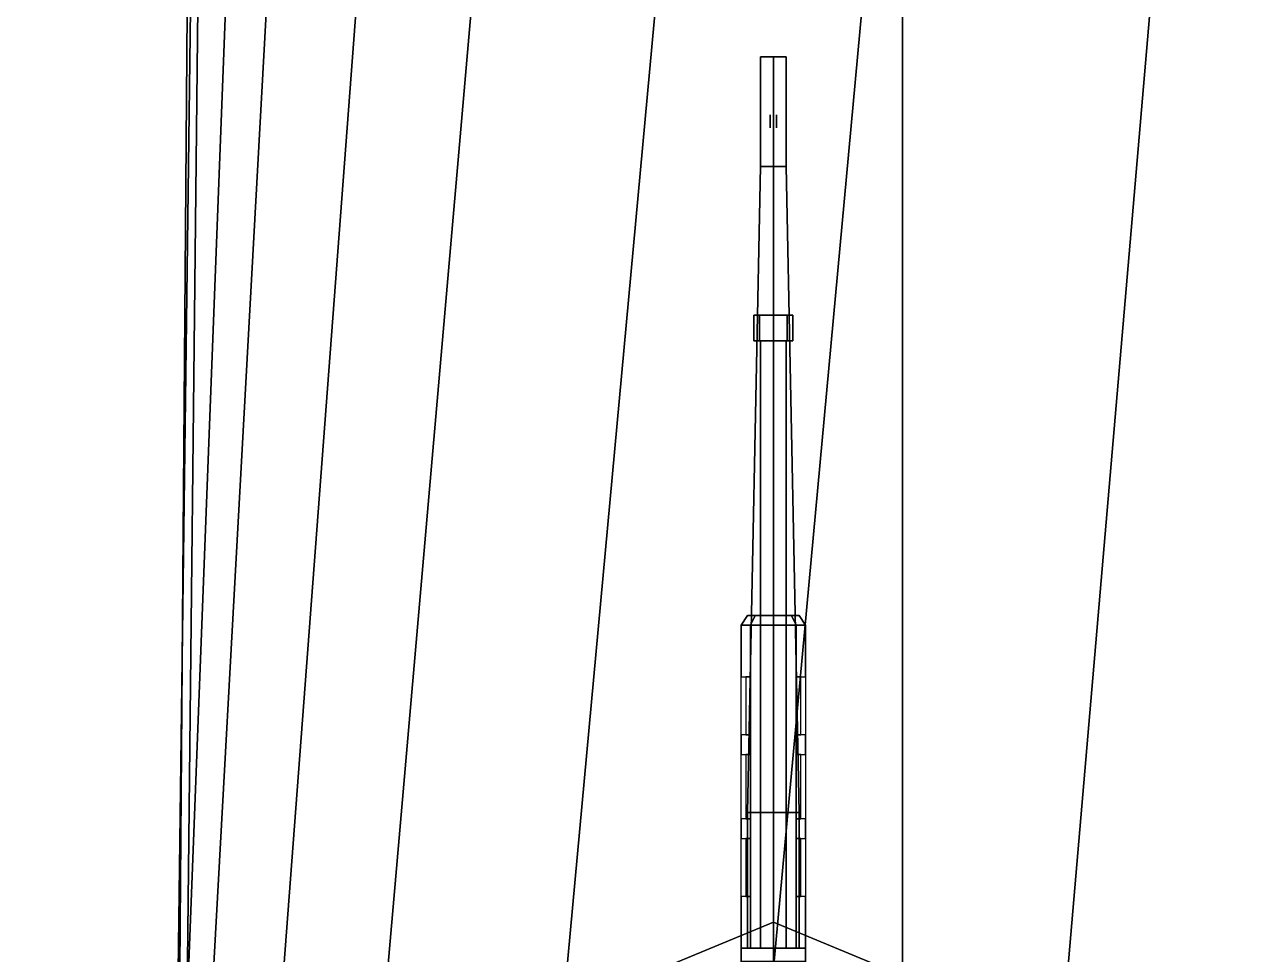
# Model space of a CAD drawing. Header units: millimetres. Extents: x -4.4 to 4.4, y -34.7 to 40.8.
# Drawn here: x -4.37 to -2.483, y 7.22 to 8.66 of the extents above; entities that cross this region are included whole.
import ezdxf

# ---------------------------------------------------------------- set-up
doc = ezdxf.new("R2010")
doc.units = ezdxf.units.MM
for name, color, linetype in [('barrel', 1, 'Continuous'), ('railings', 6, 'Continuous'), ('sleeve', 5, 'Continuous')]:
    doc.layers.add(name, color=color, linetype=linetype)

msp = doc.modelspace()

# ---------------------------------------------------------------- linework, layer by layer
for points in [[(-4.02, 9.69, 2.22), (-3.94, 9.69, 0.96), (-4.37, 1.88, 0.96), (-4.32, 1.88, 2.22)], [(-3.78, 9.69, -0.1), (-3.59, 9.69, -0.78), (-4.27, 1.88, -0.78), (-4.37, 1.88, -0.1)], [(-3.94, 9.69, 0.96), (-3.78, 9.69, -0.1), (-4.37, 1.88, -0.1), (-4.37, 1.88, 0.96)], [(-4.1, 9.69, 3.87), (-4.02, 9.69, 2.22), (-4.32, 1.88, 2.22), (-4.2, 1.88, 3.87)], [(-3.59, 9.69, -0.78), (-3.3, 9.69, -1.31), (-4.02, 1.88, -1.31), (-4.27, 1.88, -0.78)], [(-4.11, 9.69, 4.27), (-4.1, 9.69, 3.87), (-4.2, 1.88, 3.87), (-4.17, 1.88, 4.14)], [(-3.01, 9.69, 4.32), (-4.11, 9.69, 4.27), (-4.17, 1.88, 4.14), (-3.01, 1.88, 4.2)], [(-3.3, 9.69, -1.31), (-2.98, 9.69, -1.67), (-3.7, 1.88, -1.67), (-4.02, 1.88, -1.31)], [(-2.98, 9.69, -1.67), (-2.54, 9.69, -1.97), (-3.21, 1.88, -1.97), (-3.7, 1.88, -1.67)], [(-2.54, 9.69, -1.97), (-2.04, 9.69, -2.19), (-2.56, 1.88, -2.19), (-3.21, 1.88, -1.97)], [(-1.59, 9.69, 4.37), (-3.01, 9.69, 4.32), (-3.01, 1.88, 4.2), (-1.59, 1.88, 4.29)], [(-2.04, 9.69, -2.19), (-1.29, 9.69, -2.41), (-1.29, 1.88, -2.41), (-2.56, 1.88, -2.19)], [(-3.21, 7.27, 4.33), (-3.5423, 7.1323, 4.33), (-3.5423, 7.1323, 4.36), (-3.21, 7.27, 4.36)], [(-3.21, 7.27, 4.36), (-3.5423, 7.1323, 4.36), (-3.4787, 7.0687, 4.36), (-3.21, 7.18, 4.36)], [(-2.8777, 7.1323, 4.33), (-3.21, 7.27, 4.33), (-3.21, 7.27, 4.36), (-2.8777, 7.1323, 4.36)], [(-2.8777, 7.1323, 4.36), (-3.21, 7.27, 4.36), (-3.21, 7.18, 4.36), (-2.9413, 7.0687, 4.36)]]:
    msp.add_3dface(points)
at = {"layer": 'barrel'}
for points in [[(-3.23, 8.44, 5.38), (-3.21, 8.44, 5.4), (-3.21, 8.61, 5.4), (-3.23, 8.61, 5.38)], [(-3.21, 8.44, 5.36), (-3.23, 8.44, 5.38), (-3.23, 8.61, 5.38), (-3.21, 8.61, 5.36)], [(-3.21, 8.61, 5.4), (-3.19, 8.61, 5.38), (-3.21, 8.61, 5.36), (-3.23, 8.61, 5.38)], [(-3.21, 8.44, 5.4), (-3.19, 8.44, 5.38), (-3.19, 8.61, 5.38), (-3.21, 8.61, 5.4)], [(-3.19, 8.44, 5.38), (-3.21, 8.44, 5.36), (-3.21, 8.61, 5.36), (-3.19, 8.61, 5.38)], [(-3.215, 8.5, 5.395), (-3.215, 8.5, 5.49), (-3.215, 8.52, 5.49), (-3.215, 8.52, 5.395)], [(-3.205, 8.5, 5.395), (-3.205, 8.5, 5.49), (-3.205, 8.52, 5.49), (-3.205, 8.52, 5.395)], [(-3.23, 8.44, 5.38), (-3.21, 8.44, 5.36), (-3.21, 7.44, 5.34), (-3.25, 7.44, 5.38)], [(-3.21, 8.44, 5.4), (-3.23, 8.44, 5.38), (-3.25, 7.44, 5.38), (-3.21, 7.44, 5.42)], [(-3.21, 8.44, 5.36), (-3.19, 8.44, 5.38), (-3.17, 7.44, 5.38), (-3.21, 7.44, 5.34)], [(-3.19, 8.44, 5.38), (-3.21, 8.44, 5.4), (-3.21, 7.44, 5.42), (-3.17, 7.44, 5.38)], [(-3.25, 7.23, 5.38), (-3.21, 7.23, 5.42), (-3.21, 7.44, 5.42), (-3.25, 7.44, 5.38)], [(-3.21, 7.23, 5.34), (-3.25, 7.23, 5.38), (-3.25, 7.44, 5.38), (-3.21, 7.44, 5.34)], [(-3.21, 7.23, 5.42), (-3.17, 7.23, 5.38), (-3.17, 7.44, 5.38), (-3.21, 7.44, 5.42)], [(-3.17, 7.23, 5.38), (-3.21, 7.23, 5.34), (-3.21, 7.44, 5.34), (-3.17, 7.44, 5.38)]]:
    msp.add_3dface(points, dxfattribs=at)
at = {"layer": 'railings'}
for points in [[(-4.12, 6.97, 5.19), (-4.12, 6.97, 5.22), (-4.1, 8.83, 5.26), (-4.1, 8.83, 5.23)], [(-4.1, 8.83, 5.23), (-4.1, 8.83, 5.26), (-4.12, 6.97, 5.22), (-4.12, 6.97, 5.19)], [(-4.1, 8.83, 4.88), (-4.1, 8.83, 4.91), (-4.12, 6.97, 4.87), (-4.12, 6.97, 4.84)], [(-4.12, 6.97, 4.84), (-4.12, 6.97, 4.87), (-4.1, 8.83, 4.91), (-4.1, 8.83, 4.88)]]:
    msp.add_3dface(points, dxfattribs=at)
at = {"layer": 'sleeve'}
for points in [[(-3.2312, 8.17, 5.3088), (-3.24, 8.17, 5.33), (-3.24, 8.21, 5.33), (-3.2312, 8.21, 5.3088)], [(-3.24, 8.17, 5.39), (-3.2312, 8.17, 5.4112), (-3.2312, 8.21, 5.4112), (-3.24, 8.21, 5.39)], [(-3.24, 8.17, 5.33), (-3.24, 8.17, 5.39), (-3.24, 8.21, 5.39), (-3.24, 8.21, 5.33)], [(-3.2312, 8.21, 5.4112), (-3.2312, 8.21, 5.3088), (-3.24, 8.21, 5.33), (-3.24, 8.21, 5.39)], [(-3.21, 8.17, 5.3), (-3.2312, 8.17, 5.3088), (-3.2312, 8.21, 5.3088), (-3.21, 8.21, 5.3)], [(-3.2312, 8.17, 5.4112), (-3.21, 8.17, 5.42), (-3.21, 8.21, 5.42), (-3.2312, 8.21, 5.4112)], [(-3.21, 8.21, 5.42), (-3.21, 8.21, 5.3), (-3.2312, 8.21, 5.3088), (-3.2312, 8.21, 5.4112)], [(-3.1888, 8.17, 5.3088), (-3.21, 8.17, 5.3), (-3.21, 8.21, 5.3), (-3.1888, 8.21, 5.3088)], [(-3.21, 8.17, 5.42), (-3.1888, 8.17, 5.4112), (-3.1888, 8.21, 5.4112), (-3.21, 8.21, 5.42)], [(-3.1888, 8.21, 5.4112), (-3.1888, 8.21, 5.3088), (-3.21, 8.21, 5.3), (-3.21, 8.21, 5.42)], [(-3.18, 8.17, 5.33), (-3.1888, 8.17, 5.3088), (-3.1888, 8.21, 5.3088), (-3.18, 8.21, 5.33)], [(-3.1888, 8.17, 5.4112), (-3.18, 8.17, 5.39), (-3.18, 8.21, 5.39), (-3.1888, 8.21, 5.4112)], [(-3.18, 8.21, 5.39), (-3.18, 8.21, 5.33), (-3.1888, 8.21, 5.3088), (-3.1888, 8.21, 5.4112)], [(-3.18, 8.17, 5.39), (-3.18, 8.17, 5.33), (-3.18, 8.21, 5.33), (-3.18, 8.21, 5.39)], [(-3.24, 8.17, 5.39), (-3.24, 8.17, 5.33), (-3.2312, 8.17, 5.3088), (-3.2312, 8.17, 5.4112)], [(-3.2312, 8.17, 5.4112), (-3.2312, 8.17, 5.3088), (-3.21, 8.17, 5.3), (-3.21, 8.17, 5.42)], [(-3.23, 7.23, 5.34), (-3.21, 7.23, 5.36), (-3.21, 8.17, 5.36), (-3.23, 8.17, 5.34)], [(-3.21, 7.23, 5.32), (-3.23, 7.23, 5.34), (-3.23, 8.17, 5.34), (-3.21, 8.17, 5.32)], [(-3.21, 7.23, 5.36), (-3.19, 7.23, 5.34), (-3.19, 8.17, 5.34), (-3.21, 8.17, 5.36)], [(-3.19, 7.23, 5.34), (-3.21, 7.23, 5.32), (-3.21, 8.17, 5.32), (-3.19, 8.17, 5.34)], [(-3.21, 8.17, 5.42), (-3.21, 8.17, 5.3), (-3.1888, 8.17, 5.3088), (-3.1888, 8.17, 5.4112)], [(-3.1888, 8.17, 5.4112), (-3.1888, 8.17, 5.3088), (-3.18, 8.17, 5.33), (-3.18, 8.17, 5.39)], [(-3.26, 7.73, 5.39), (-3.2454, 7.73, 5.4254), (-3.2383, 7.745, 5.4183), (-3.25, 7.745, 5.39)], [(-3.2454, 7.73, 5.3346), (-3.26, 7.73, 5.37), (-3.25, 7.745, 5.37), (-3.2383, 7.745, 5.3417)], [(-3.26, 7.73, 5.37), (-3.26, 7.73, 5.39), (-3.25, 7.745, 5.39), (-3.25, 7.745, 5.37)], [(-3.2454, 7.73, 5.4254), (-3.21, 7.73, 5.44), (-3.21, 7.745, 5.43), (-3.2383, 7.745, 5.4183)], [(-3.21, 7.73, 5.32), (-3.2454, 7.73, 5.3346), (-3.2383, 7.745, 5.3417), (-3.21, 7.745, 5.33)], [(-3.21, 7.73, 5.44), (-3.1746, 7.73, 5.4254), (-3.1817, 7.745, 5.4183), (-3.21, 7.745, 5.43)], [(-3.1746, 7.73, 5.3346), (-3.21, 7.73, 5.32), (-3.21, 7.745, 5.33), (-3.1817, 7.745, 5.3417)], [(-3.1746, 7.73, 5.4254), (-3.16, 7.73, 5.39), (-3.17, 7.745, 5.39), (-3.1817, 7.745, 5.4183)], [(-3.16, 7.73, 5.37), (-3.1746, 7.73, 5.3346), (-3.1817, 7.745, 5.3417), (-3.17, 7.745, 5.37)], [(-3.16, 7.73, 5.39), (-3.16, 7.73, 5.37), (-3.17, 7.745, 5.37), (-3.17, 7.745, 5.39)], [(-3.2454, 7.23, 5.3346), (-3.26, 7.23, 5.37), (-3.26, 7.73, 5.37), (-3.2454, 7.73, 5.3346)], [(-3.26, 7.65, 5.37), (-3.26, 7.65, 5.39), (-3.26, 7.73, 5.39), (-3.26, 7.73, 5.37)], [(-3.26, 7.65, 5.39), (-3.2454, 7.65, 5.4254), (-3.2454, 7.73, 5.4254), (-3.26, 7.73, 5.39)], [(-3.21, 7.23, 5.32), (-3.2454, 7.23, 5.3346), (-3.2454, 7.73, 5.3346), (-3.21, 7.73, 5.32)], [(-3.2454, 7.23, 5.4254), (-3.21, 7.23, 5.44), (-3.21, 7.73, 5.44), (-3.2454, 7.73, 5.4254)], [(-3.1746, 7.23, 5.3346), (-3.21, 7.23, 5.32), (-3.21, 7.73, 5.32), (-3.1746, 7.73, 5.3346)], [(-3.21, 7.23, 5.44), (-3.1746, 7.23, 5.4254), (-3.1746, 7.73, 5.4254), (-3.21, 7.73, 5.44)], [(-3.16, 7.23, 5.37), (-3.1746, 7.23, 5.3346), (-3.1746, 7.73, 5.3346), (-3.16, 7.73, 5.37)], [(-3.1746, 7.65, 5.4254), (-3.16, 7.65, 5.39), (-3.16, 7.73, 5.39), (-3.1746, 7.73, 5.4254)], [(-3.16, 7.65, 5.39), (-3.16, 7.65, 5.37), (-3.16, 7.73, 5.37), (-3.16, 7.73, 5.39)], [(-3.2527, 7.56, 5.4077), (-3.2454, 7.56, 5.4254), (-3.2454, 7.65, 5.4254), (-3.2527, 7.65, 5.4077)], [(-3.1746, 7.56, 5.4254), (-3.1673, 7.56, 5.4077), (-3.1673, 7.65, 5.4077), (-3.1746, 7.65, 5.4254)], [(-3.26, 7.53, 5.37), (-3.26, 7.53, 5.39), (-3.26, 7.56, 5.39), (-3.26, 7.56, 5.37)], [(-3.26, 7.53, 5.39), (-3.2454, 7.53, 5.4254), (-3.2454, 7.56, 5.4254), (-3.26, 7.56, 5.39)], [(-3.1746, 7.53, 5.4254), (-3.16, 7.53, 5.39), (-3.16, 7.56, 5.39), (-3.1746, 7.56, 5.4254)], [(-3.16, 7.53, 5.39), (-3.16, 7.53, 5.37), (-3.16, 7.56, 5.37), (-3.16, 7.56, 5.39)], [(-3.2527, 7.43, 5.4077), (-3.2454, 7.43, 5.4254), (-3.2454, 7.53, 5.4254), (-3.2527, 7.53, 5.4077)], [(-3.1746, 7.43, 5.4254), (-3.1673, 7.43, 5.4077), (-3.1673, 7.53, 5.4077), (-3.1746, 7.53, 5.4254)], [(-3.26, 7.4, 5.37), (-3.26, 7.4, 5.39), (-3.26, 7.43, 5.39), (-3.26, 7.43, 5.37)], [(-3.26, 7.4, 5.39), (-3.2454, 7.4, 5.4254), (-3.2454, 7.43, 5.4254), (-3.26, 7.43, 5.39)], [(-3.1746, 7.4, 5.4254), (-3.16, 7.4, 5.39), (-3.16, 7.43, 5.39), (-3.1746, 7.43, 5.4254)], [(-3.16, 7.4, 5.39), (-3.16, 7.4, 5.37), (-3.16, 7.43, 5.37), (-3.16, 7.43, 5.39)], [(-3.2527, 7.31, 5.4077), (-3.2454, 7.31, 5.4254), (-3.2454, 7.4, 5.4254), (-3.2527, 7.4, 5.4077)], [(-3.1746, 7.31, 5.4254), (-3.1673, 7.31, 5.4077), (-3.1673, 7.4, 5.4077), (-3.1746, 7.4, 5.4254)], [(-3.26, 7.23, 5.37), (-3.26, 7.23, 5.39), (-3.26, 7.31, 5.39), (-3.26, 7.31, 5.37)], [(-3.26, 7.23, 5.39), (-3.2454, 7.23, 5.4254), (-3.2454, 7.31, 5.4254), (-3.26, 7.31, 5.39)], [(-3.1746, 7.23, 5.4254), (-3.16, 7.23, 5.39), (-3.16, 7.31, 5.39), (-3.1746, 7.31, 5.4254)], [(-3.16, 7.23, 5.39), (-3.16, 7.23, 5.37), (-3.16, 7.31, 5.37), (-3.16, 7.31, 5.39)], [(-3.16, 7.21, 5.45), (-3.16, 7.23, 5.44), (-3.26, 7.23, 5.44), (-3.26, 7.21, 5.45)], [(-3.26, 7.17, 5.29), (-3.26, 7.23, 5.32), (-3.16, 7.23, 5.32), (-3.16, 7.17, 5.29)], [(-3.16, 7.23, 5.44), (-3.16, 7.23, 5.32), (-3.26, 7.23, 5.32), (-3.26, 7.23, 5.44)], [(-3.26, 7.23, 5.44), (-3.26, 7.23, 5.32), (-3.26, 7.17, 5.29), (-3.26, 7.21, 5.45)], [(-3.16, 7.17, 5.29), (-3.16, 7.23, 5.32), (-3.16, 7.23, 5.44), (-3.16, 7.21, 5.45)]]:
    msp.add_3dface(points, dxfattribs=at)

doc.saveas('drawing.dxf')
